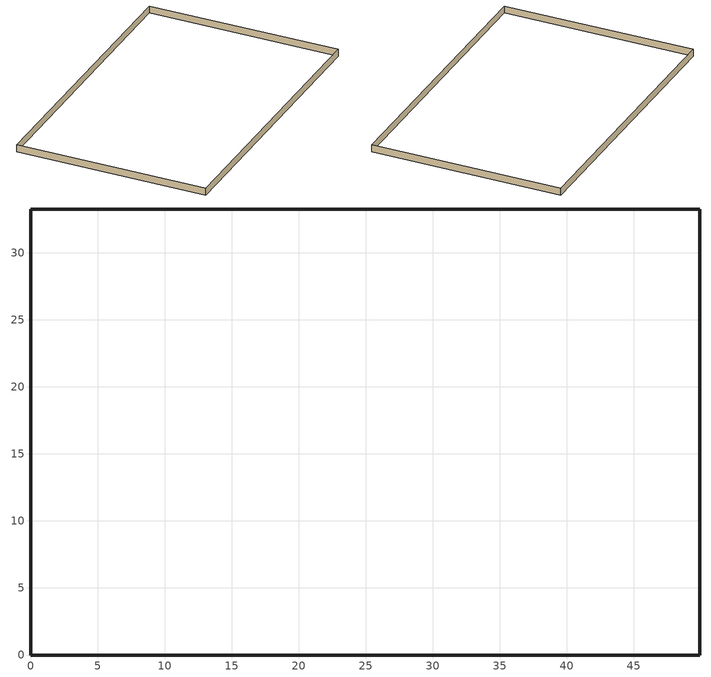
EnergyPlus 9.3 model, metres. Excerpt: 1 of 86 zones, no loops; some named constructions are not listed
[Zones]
FirstFloor_Plenum ZN
 wall outside (nonres_ext_wall): 49.91,0 49.91,33.27 0,33.27 0,0 49.91,0 z2.74:3.96
[Schedule:Compact]
EnclosedOffice_Bot_9 ZN Occupancy Schedule: Through: 12/31, For: Monday, Until: 07:00, 0, Until: 07:20, 0, Until: 07:40, 0, Until: 08:00, 0, Until: 08:20, 1, Until: 08:40, 1, Until: 09:00, 1, Until: 09:20, 1, Until: 09:40, 0.5, Until: 10:00, 0.5, Until: 10:20, 1, Until: 10:40, 1, Until: 11:00, 1, Until: 11:20, 1, Until: 11:40, 1, Until: 12:00, 1, Until: 12:20, 1, Until: 12:40, 0, Until: 13:00, 0, Until: 13:20, 0, Until: 13:40, 0, Until: 14:00, 0, Until: 14:20, 1, Until: 14:40, 1, Until: 15:00, 1, Until: 15:20, 1, Until: 15:40, 1, Until: 16:00, 1, Until: 16:20, 1, Until: 16:40, 1, Until: 17:00, 1, Until: 17:20, 1, Until: 17:40, 1, Until: 18:00, 1, Until: 18:20, 0.5, Until: 18:40, 0.5, Until: 19:00, 0, Until: 19:20, 0, Until: 19:40, 0, Until: 20:00, 0, Until: 20:20, 0, Until: 20:40, 0, Until: 21:00, 0, Until: 24:00, 0, For: Tuesday, Until: 07:00, 0, Until: 07:20, 0, Until: 07:40, 0, Until: 08:00, 0, Until: 08:20, 0.5, Until: 08:40, 1, Until: 09:00, 1, Until: 09:20, 1, Until: 09:40, 1, Until: 10:00, 0.5, Until: 10:20, 0.5, Until: 10:40, 0.5, Until: 11:00, 0.5, Until: 11:20, 0.5, Until: 11:40, 1, Until: 12:00, 1, Until: 12:20, 0.5, Until: 12:40, 0.5, Until: 13:00, 0, Until: 13:20, 0.5, Until: 13:40, 0, Until: 14:00, 0, Until: 14:20, 0.5, Until: 14:40, 1, Until: 15:00, 1, Until: 15:20, 1, Until: 15:40, 1, Until: 16:00, 1, Until: 16:20, 1, Until: 16:40, 1, Until: 17:00, 1, Until: 17:20, 0.5, Until: 17:40, 0.5, Until: 18:00, 0.5, Until: 18:20, 0.5, Until: 18:40, 0, Until: 19:00, 0, Until: 19:20, 0, Until: 19:40, 0, Until: 20:00, 0, Until: 20:20, 0, Until: 20:40, 0, Until: 21:00, 0, Until: 24:00, 0, For: Wednesday, Until: 07:00, 0, Until: 07:20, 0, Until: 07:40, 0, Until: 08:00, 0, Until: 08:20, 0, Until: 08:40, 0, Until: 09:00, 0, Until: 09:20, 1, Until: 09:40, 1, Until: 10:00, 1, Until: 10:20, 1, Until: 10:40, 1, Until: 11:00, 0.5, Until: 11:20, 0.5, Until: 11:40, 1, Until: 12:00, 0.5, Until: 12:20, 0.5, Until: 12:40, 0.5, Until: 13:00, 0, Until: 13:20, 0, Until: 13:40, 0.5, Until: 14:00, 1, Until: 14:20, 1, Until: 14:40, 1, Until: 15:00, 1, Until: 15:20, 1, Until: 15:40, 1, Until: 16:00, 0.5, Until: 16:20, 0.5, Until: 16:40, 0.5, Until: 17:00, 0.5, Until: 17:20, 0.5, Until: 17:40, 0.5, Until: 18:00, 0, Until: 18:20, 0, Until: 18:40, 0, Until: 19:00, 0, Until: 19:20, 0, Until: 19:40, 0, Until: 20:00, 0, Until: 20:20, 0, Until: 20:40, 0, Until: 21:00, 0, Until: 24:00, 0, For: Thursday, Until: 07:00, 0, Until: 07:20, 0, Until: 07:40, 0, Until: 08:00, 0, Until: 08:20, 0, Until: 08:40, 0.5, Until: 09:00, 0.5, Until: 09:20, 0.5, Until: 09:40, 1, Until: 10:00, 1, Until: 10:20, 1, Until: 10:40, 1, Until: 11:00, 1, Until: 11:20, 1, Until: 11:40, 0.5, Until: 12:00, 0.5, Until: 12:20, 0.5, Until: 12:40, 1, Until: 13:00, 0.5, Until: 13:20, 0.5, Until: 13:40, 0.5, Until: 14:00, 0, Until: 14:20, 0, Until: 14:40, 0, Until: 15:00, 1, Until: 15:20, 1, Until: 15:40, 1, Until: 16:00, 1, Until: 16:20, 1, Until: 16:40, 1, Until: 17:00, 0.5, Until: 17:20, 0.5, Until: 17:40, 0.5, Until: 18:00, 0.5, Until: 18:20, 0.5, Until: 18:40, 0, Until: 19:00, 0, Until: 19:20, 0, Until: 19:40, 0, Until: 20:00, 0, Until: 20:20, 0, Until: 20:40, 0, Until: 21:00, 0, Until: 24:00, 0, For: Friday, Until: 07:00, 0, Until: 07:20, 0, Until: 07:40, 0, Until: 08:00, 0, Until: 08:20, 0.5, Until: 08:40, 0.5, Until: 09:00, 0.5, Until: 09:20, 0.5, Until: 09:40, 0.5, Until: 10:00, 0.5, Until: 10:20, 0.5, Until: 10:40, 0.5, Until: 11:00, 0.5, Until: 11:20, 0.5, Until: 11:40, 0.5, Until: 12:00, 0.5, Until: 12:20, 0, Until: 12:40, 0, Until: 13:00, 0, Until: 13:20, 0.5, Until: 13:40, 0.5, Until: 14:00, 0.5, Until: 14:20, 0.5, Until: 14:40, 0, Until: 15:00, 0, Until: 15:20, 0.5, Until: 15:40, 0.5, Until: 16:00, 0.5, Until: 16:20, 0.5, Until: 16:40, 0.5, Until: 17:00, 0, Until: 17:20, 0, Until: 17:40, 0, Until: 18:00, 0, Until: 18:20, 0.5, Until: 18:40, 0.5, Until: 19:00, 0, Until: 19:20, 0, Until: 19:40, 0.5, Until: 20:00, 0, Until: 20:20, 0, Until: 20:40, 0, Until: 21:00, 0, Until: 24:00, 0, For: Saturday, Until: 07:00, 0, Until: 07:20, 0, Until: 07:40, 0, Until: 08:00, 0.5, Until: 08:20, 0.5, Until: 08:40, 0.5, Until: 09:00, 0.5, Until: 09:20, 0.5, Until: 09:40, 0, Until: 10:00, 0, Until: 10:20, 0.5, Until: 10:40, 0.5, Until: 11:00, 0.5, Until: 11:20, 0.5, Until: 11:40, 0.5, Until: 12:00, 0.5, Until: 12:20, 0, Until: 12:40, 0, Until: 13:00, 0, Until: 13:20, 0, Until: 13:40, 0.5, Until: 14:00, 0.5, Until: 14:20, 0, Until: 14:40, 0, Until: 15:00, 0, Until: 15:20, 0, Until: 15:40, 0, Until: 16:00, 0, Until: 24:00, 0, For: Sunday WinterDesignDay Holiday CustomDay1 CustomDay2, Until: 24:00, 0, For: SummerDesignDay, Until: 06:00, 0, Until: 22:00, 1, Until: 24:00, 0.05
EnclosedOffice_Bot_10 ZN Occupancy Schedule: Through: 12/31, For: Monday, Until: 07:00, 0, Until: 07:20, 0, Until: 07:40, 0, Until: 08:00, 0, Until: 08:20, 0.5, Until: 08:40, 1, Until: 09:00, 1, Until: 09:20, 1, Until: 09:40, 1, Until: 10:00, 1, Until: 10:20, 1, Until: 10:40, 1, Until: 11:00, 1, Until: 11:20, 1, Until: 11:40, 1, Until: 12:00, 1, Until: 12:20, 1, Until: 12:40, 0, Until: 13:00, 0, Until: 13:20, 0.5, Until: 13:40, 0.5, Until: 14:00, 0.5, Until: 14:20, 1, Until: 14:40, 1, Until: 15:00, 1, Until: 15:20, 1, Until: 15:40, 1, Until: 16:00, 1, Until: 16:20, 1, Until: 16:40, 1, Until: 17:00, 1, Until: 17:20, 1, Until: 17:40, 1, Until: 18:00, 1, Until: 18:20, 0.5, Until: 18:40, 0.5, Until: 19:00, 0.5, Until: 19:20, 0, Until: 19:40, 0, Until: 20:00, 0, Until: 20:20, 0, Until: 20:40, 0, Until: 21:00, 0, Until: 24:00, 0, For: Tuesday, Until: 07:00, 0, Until: 07:20, 0, Until: 07:40, 0, Until: 08:00, 0.5, Until: 08:20, 0.5, Until: 08:40, 1, Until: 09:00, 0.5, Until: 09:20, 0.5, Until: 09:40, 0.5, Until: 10:00, 0.5, Until: 10:20, 1, Until: 10:40, 1, Until: 11:00, 0.5, Until: 11:20, 0.5, Until: 11:40, 1, Until: 12:00, 1, Until: 12:20, 1, Until: 12:40, 0, Until: 13:00, 0, Until: 13:20, 0.5, Until: 13:40, 0.5, Until: 14:00, 0.5, Until: 14:20, 0, Until: 14:40, 0, Until: 15:00, 0.5, Until: 15:20, 1, Until: 15:40, 1, Until: 16:00, 0.5, Until: 16:20, 0.5, Until: 16:40, 1, Until: 17:00, 0.5, Until: 17:20, 0.5, Until: 17:40, 0.5, Until: 18:00, 0.5, Until: 18:20, 0, Until: 18:40, 0, Until: 19:00, 0, Until: 19:20, 0, Until: 19:40, 0, Until: 20:00, 0, Until: 20:20, 0, Until: 20:40, 0, Until: 21:00, 0, Until: 24:00, 0, For: Wednesday, Until: 07:00, 0, Until: 07:20, 0, Until: 07:40, 0, Until: 08:00, 0, Until: 08:20, 1, Until: 08:40, 1, Until: 09:00, 1, Until: 09:20, 1, Until: 09:40, 1, Until: 10:00, 1, Until: 10:20, 1, Until: 10:40, 1, Until: 11:00, 1, Until: 11:20, 1, Until: 11:40, 1, Until: 12:00, 1, Until: 12:20, 1, Until: 12:40, 1, Until: 13:00, 0.5, Until: 13:20, 0.5, Until: 13:40, 0, Until: 14:00, 0.5, Until: 14:20, 0.5, Until: 14:40, 1, Until: 15:00, 1, Until: 15:20, 1, Until: 15:40, 1, Until: 16:00, 1, Until: 16:20, 1, Until: 16:40, 0.5, Until: 17:00, 0, Until: 17:20, 0.5, Until: 17:40, 0, Until: 18:00, 0, Until: 18:20, 0.5, Until: 18:40, 0.5, Until: 19:00, 0, Until: 19:20, 0, Until: 19:40, 0, Until: 20:00, 0, Until: 20:20, 0, Until: 20:40, 0, Until: 21:00, 0, Until: 24:00, 0, For: Thursday, Until: 07:00, 0, Until: 07:20, 0, Until: 07:40, 0, Until: 08:00, 0, Until: 08:20, 0, Until: 08:40, 1, Until: 09:00, 1, Until: 09:20, 1, Until: 09:40, 0.5, Until: 10:00, 0.5, Until: 10:20, 0.5, Until: 10:40, 0.5, Until: 11:00, 0.5, Until: 11:20, 1, Until: 11:40, 1, Until: 12:00, 1, Until: 12:20, 1, Until: 12:40, 0.5, Until: 13:00, 0.5, Until: 13:20, 0.5, Until: 13:40, 0, Until: 14:00, 0.5, Until: 14:20, 0.5, Until: 14:40, 0.5, Until: 15:00, 0.5, Until: 15:20, 1, Until: 15:40, 1, Until: 16:00, 1, Until: 16:20, 1, Until: 16:40, 0.5, Until: 17:00, 0, Until: 17:20, 0.5, Until: 17:40, 0.5, Until: 18:00, 0.5, Until: 18:20, 0.5, Until: 18:40, 0.5, Until: 19:00, 0.5, Until: 19:20, 0, Until: 19:40, 0, Until: 20:00, 0, Until: 20:20, 0, Until: 20:40, 0, Until: 21:00, 0, Until: 24:00, 0, For: Friday, Until: 07:00, 0, Until: 07:20, 0, Until: 07:40, 0, Until: 08:00, 0, Until: 08:20, 0.5, Until: 08:40, 0.5, Until: 09:00, 0.5, Until: 09:20, 0.5, Until: 09:40, 0.5, Until: 10:00, 0.5, Until: 10:20, 0.5, Until: 10:40, 0.5, Until: 11:00, 0.5, Until: 11:20, 0.5, Until: 11:40, 0.5, Until: 12:00, 0.5, Until: 12:20, 0.5, Until: 12:40, 0, Until: 13:00, 0, Until: 13:20, 0, Until: 13:40, 0.5, Until: 14:00, 0.5, Until: 14:20, 0.5, Until: 14:40, 0, Until: 15:00, 0, Until: 15:20, 0, Until: 15:40, 0.5, Until: 16:00, 0.5, Until: 16:20, 0.5, Until: 16:40, 0.5, Until: 17:00, 0, Until: 17:20, 0, Until: 17:40, 0.5, Until: 18:00, 0.5, Until: 18:20, 0, Until: 18:40, 0, Until: 19:00, 0, Until: 19:20, 0, Until: 19:40, 0, Until: 20:00, 0, Until: 20:20, 0, Until: 20:40, 0, Until: 21:00, 0, Until: 24:00, 0, For: Saturday, Until: 07:00, 0, Until: 07:20, 0, Until: 07:40, 0, Until: 08:00, 0, Until: 08:20, 0, Until: 08:40, 0, Until: 09:00, 0, Until: 09:20, 0, Until: 09:40, 0, Until: 10:00, 0, Until: 10:20, 0, Until: 10:40, 0, Until: 11:00, 0, Until: 11:20, 0, Until: 11:40, 0, Until: 12:00, 0, Until: 12:20, 0, Until: 12:40, 0, Until: 13:00, 0, Until: 13:20, 0, Until: 13:40, 0, Until: 14:00, 0, Until: 14:20, 0, Until: 14:40, 0, Until: 15:00, 0, Until: 15:20, 0, Until: 15:40, 0, Until: 16:00, 0, Until: 24:00, 0, For: Sunday WinterDesignDay Holiday CustomDay1 CustomDay2, Until: 24:00, 0, For: SummerDesignDay, Until: 06:00, 0, Until: 22:00, 1, Until: 24:00, 0.05
EnclosedOffice_Mid_3 ZN Occupancy Schedule: Through: 12/31, For: Monday, Until: 07:00, 0, Until: 07:20, 0, Until: 07:40, 0, Until: 08:00, 0, Until: 08:20, 0.5, Until: 08:40, 0.5, Until: 09:00, 0, Until: 09:20, 0.5, Until: 09:40, 1, Until: 10:00, 0.5, Until: 10:20, 0.5, Until: 10:40, 0.5, Until: 11:00, 0.5, Until: 11:20, 1, Until: 11:40, 1, Until: 12:00, 1, Until: 12:20, 1, Until: 12:40, 1, Until: 13:00, 0.5, Until: 13:20, 0, Until: 13:40, 0, Until: 14:00, 0, Until: 14:20, 0.5, Until: 14:40, 0.5, Until: 15:00, 0.5, Until: 15:20, 1, Until: 15:40, 1, Until: 16:00, 1, Until: 16:20, 1, Until: 16:40, 1, Until: 17:00, 1, Until: 17:20, 1, Until: 17:40, 1, Until: 18:00, 1, Until: 18:20, 1, Until: 18:40, 0.5, Until: 19:00, 0, Until: 19:20, 0, Until: 19:40, 0, Until: 20:00, 0, Until: 20:20, 0, Until: 20:40, 0, Until: 21:00, 0, Until: 24:00, 0, For: Tuesday, Until: 07:00, 0, Until: 07:20, 0, Until: 07:40, 0, Until: 08:00, 1, Until: 08:20, 1, Until: 08:40, 1, Until: 09:00, 1, Until: 09:20, 1, Until: 09:40, 1, Until: 10:00, 0.5, Until: 10:20, 0.5, Until: 10:40, 1, Until: 11:00, 1, Until: 11:20, 1, Until: 11:40, 0.5, Until: 12:00, 0.5, Until: 12:20, 1, Until: 12:40, 0.5, Until: 13:00, 0.5, Until: 13:20, 0.5, Until: 13:40, 0, Until: 14:00, 0, Until: 14:20, 0, Until: 14:40, 1, Until: 15:00, 0.5, Until: 15:20, 0.5, Until: 15:40, 0.5, Until: 16:00, 0.5, Until: 16:20, 1, Until: 16:40, 1, Until: 17:00, 0.5, Until: 17:20, 0, Until: 17:40, 0, Until: 18:00, 0, Until: 18:20, 0.5, Until: 18:40, 0.5, Until: 19:00, 0.5, Until: 19:20, 0.5, Until: 19:40, 0.5, Until: 20:00, 0, Until: 20:20, 0, Until: 20:40, 0, Until: 21:00, 0, Until: 24:00, 0, For: Wednesday, Until: 07:00, 0, Until: 07:20, 0, Until: 07:40, 0, Until: 08:00, 0, Until: 08:20, 0, Until: 08:40, 1, Until: 09:00, 1, Until: 09:20, 1, Until: 09:40, 1, Until: 10:00, 1, Until: 10:20, 1, Until: 10:40, 1, Until: 11:00, 1, Until: 11:20, 1, Until: 11:40, 1, Until: 12:00, 1, Until: 12:20, 1, Until: 12:40, 1, Until: 13:00, 0.5, Until: 13:20, 0.5, Until: 13:40, 1, Until: 14:00, 0, Until: 14:20, 0, Until: 14:40, 1, Until: 15:00, 0.5, Until: 15:20, 0.5, Until: 15:40, 0.5, Until: 16:00, 0.5, Until: 16:20, 1, Until: 16:40, 1, Until: 17:00, 0.5, Until: 17:20, 0.5, Until: 17:40, 0.5, Until: 18:00, 0.5, Until: 18:20, 1, Until: 18:40, 0.5, Until: 19:00, 0.5, Until: 19:20, 0, Until: 19:40, 0, Until: 20:00, 0, Until: 20:20, 0, Until: 20:40, 0, Until: 21:00, 0, Until: 24:00, 0, For: Thursday, Until: 07:00, 0, Until: 07:20, 0, Until: 07:40, 0, Until: 08:00, 0, Until: 08:20, 0, Until: 08:40, 1, Until: 09:00, 1, Until: 09:20, 1, Until: 09:40, 1, Until: 10:00, 1, Until: 10:20, 1, Until: 10:40, 0.5, Until: 11:00, 0.5, Until: 11:20, 0.5, Until: 11:40, 0.5, Until: 12:00, 0.5, Until: 12:20, 0, Until: 12:40, 0.5, Until: 13:00, 0.5, Until: 13:20, 0.5, Until: 13:40, 0.5, Until: 14:00, 0.5, Until: 14:20, 0.5, Until: 14:40, 1, Until: 15:00, 0.5, Until: 15:20, 0.5, Until: 15:40, 0, Until: 16:00, 0, Until: 16:20, 0.5, Until: 16:40, 0.5, Until: 17:00, 0.5, Until: 17:20, 0.5, Until: 17:40, 0.5, Until: 18:00, 0.5, Until: 18:20, 1, Until: 18:40, 0, Until: 19:00, 0, Until: 19:20, 0, Until: 19:40, 0, Until: 20:00, 0, Until: 20:20, 0, Until: 20:40, 0, Until: 21:00, 0, Until: 24:00, 0, For: Friday, Until: 07:00, 0, Until: 07:20, 0, Until: 07:40, 0, Until: 08:00, 0.5, Until: 08:20, 0.5, Until: 08:40, 0.5, Until: 09:00, 0.5, Until: 09:20, 0.5, Until: 09:40, 0, Until: 10:00, 0, Until: 10:20, 0, Until: 10:40, 0.5, Until: 11:00, 0.5, Until: 11:20, 0.5, Until: 11:40, 0, Until: 12:00, 0, Until: 12:20, 0.5, Until: 12:40, 0.5, Until: 13:00, 0, Until: 13:20, 0, Until: 13:40, 0, Until: 14:00, 0.5, Until: 14:20, 0.5, Until: 14:40, 0.5, Until: 15:00, 0.5, Until: 15:20, 0.5, Until: 15:40, 0.5, Until: 16:00, 0, Until: 16:20, 0, Until: 16:40, 0.5, Until: 17:00, 0.5, Until: 17:20, 0.5, Until: 17:40, 0.5, Until: 18:00, 0.5, Until: 18:20, 0.5, Until: 18:40, 0, Until: 19:00, 0, Until: 19:20, 0, Until: 19:40, 0, Until: 20:00, 0, Until: 20:20, 0, Until: 20:40, 0, Until: 21:00, 0, Until: 24:00, 0, For: Saturday, Until: 07:00, 0, Until: 07:20, 0, Until: 07:40, 0, Until: 08:00, 0, Until: 08:20, 0, Until: 08:40, 0.5, Until: 09:00, 0.5, Until: 09:20, 0.5, Until: 09:40, 0.5, Until: 10:00, 0.5, Until: 10:20, 0.5, Until: 10:40, 0.5, Until: 11:00, 0.5, Until: 11:20, 0.5, Until: 11:40, 0.5, Until: 12:00, 0, Until: 12:20, 0, Until: 12:40, 0, Until: 13:00, 0.5, Until: 13:20, 0.5, Until: 13:40, 0, Until: 14:00, 0, Until: 14:20, 0.5, Until: 14:40, 0, Until: 15:00, 0, Until: 15:20, 0, Until: 15:40, 0, Until: 16:00, 0, Until: 24:00, 0, For: Sunday WinterDesignDay Holiday CustomDay1 CustomDay2, Until: 24:00, 0, For: SummerDesignDay, Until: 06:00, 0, Until: 22:00, 1, Until: 24:00, 0.05
EnclosedOffice_Mid_4 ZN Occupancy Schedule: Through: 12/31, For: Monday, Until: 07:00, 0, Until: 07:20, 0, Until: 07:40, 0, Until: 08:00, 0, Until: 08:20, 0.5, Until: 08:40, 1, Until: 09:00, 1, Until: 09:20, 1, Until: 09:40, 1, Until: 10:00, 1, Until: 10:20, 1, Until: 10:40, 1, Until: 11:00, 1, Until: 11:20, 1, Until: 11:40, 1, Until: 12:00, 1, Until: 12:20, 1, Until: 12:40, 1, Until: 13:00, 0.5, Until: 13:20, 0, Until: 13:40, 0, Until: 14:00, 0, Until: 14:20, 0, Until: 14:40, 0.5, Until: 15:00, 1, Until: 15:20, 1, Until: 15:40, 0.5, Until: 16:00, 0.5, Until: 16:20, 0.5, Until: 16:40, 1, Until: 17:00, 0.5, Until: 17:20, 0.5, Until: 17:40, 0.5, Until: 18:00, 0.5, Until: 18:20, 1, Until: 18:40, 0.5, Until: 19:00, 0.5, Until: 19:20, 0, Until: 19:40, 0, Until: 20:00, 0, Until: 20:20, 0, Until: 20:40, 0, Until: 21:00, 0, Until: 24:00, 0, For: Tuesday, Until: 07:00, 0, Until: 07:20, 0, Until: 07:40, 0, Until: 08:00, 0, Until: 08:20, 1, Until: 08:40, 1, Until: 09:00, 1, Until: 09:20, 1, Until: 09:40, 1, Until: 10:00, 1, Until: 10:20, 1, Until: 10:40, 1, Until: 11:00, 1, Until: 11:20, 1, Until: 11:40, 1, Until: 12:00, 1, Until: 12:20, 1, Until: 12:40, 1, Until: 13:00, 0.5, Until: 13:20, 0, Until: 13:40, 0, Until: 14:00, 0.5, Until: 14:20, 1, Until: 14:40, 1, Until: 15:00, 1, Until: 15:20, 1, Until: 15:40, 1, Until: 16:00, 1, Until: 16:20, 1, Until: 16:40, 1, Until: 17:00, 1, Until: 17:20, 1, Until: 17:40, 1, Until: 18:00, 0.5, Until: 18:20, 0, Until: 18:40, 0, Until: 19:00, 0, Until: 19:20, 0, Until: 19:40, 0, Until: 20:00, 0, Until: 20:20, 0, Until: 20:40, 0, Until: 21:00, 0, Until: 24:00, 0, For: Wednesday, Until: 07:00, 0, Until: 07:20, 0, Until: 07:40, 0, Until: 08:00, 0, Until: 08:20, 1, Until: 08:40, 1, Until: 09:00, 1, Until: 09:20, 1, Until: 09:40, 1, Until: 10:00, 1, Until: 10:20, 1, Until: 10:40, 1, Until: 11:00, 1, Until: 11:20, 1, Until: 11:40, 1, Until: 12:00, 1, Until: 12:20, 1, Until: 12:40, 0.5, Until: 13:00, 0.5, Until: 13:20, 0, Until: 13:40, 0, Until: 14:00, 1, Until: 14:20, 1, Until: 14:40, 1, Until: 15:00, 0.5, Until: 15:20, 0.5, Until: 15:40, 0.5, Until: 16:00, 0, Until: 16:20, 0, Until: 16:40, 0.5, Until: 17:00, 0.5, Until: 17:20, 1, Until: 17:40, 0.5, Until: 18:00, 0.5, Until: 18:20, 0, Until: 18:40, 0, Until: 19:00, 0, Until: 19:20, 0, Until: 19:40, 0, Until: 20:00, 0, Until: 20:20, 0, Until: 20:40, 0, Until: 21:00, 0, Until: 24:00, 0, For: Thursday, Until: 07:00, 0, Until: 07:20, 0, Until: 07:40, 0, Until: 08:00, 0, Until: 08:20, 0, Until: 08:40, 0.5, Until: 09:00, 0.5, Until: 09:20, 0.5, Until: 09:40, 1, Until: 10:00, 1, Until: 10:20, 1, Until: 10:40, 1, Until: 11:00, 0.5, Until: 11:20, 0.5, Until: 11:40, 0, Until: 12:00, 0, Until: 12:20, 1, Until: 12:40, 1, Until: 13:00, 0.5, Until: 13:20, 0, Until: 13:40, 0.5, Until: 14:00, 0.5, Until: 14:20, 1, Until: 14:40, 1, Until: 15:00, 1, Until: 15:20, 1, Until: 15:40, 1, Until: 16:00, 1, Until: 16:20, 1, Until: 16:40, 1, Until: 17:00, 0.5, Until: 17:20, 0.5, Until: 17:40, 1, Until: 18:00, 1, Until: 18:20, 1, Until: 18:40, 1, Until: 19:00, 0, Until: 19:20, 0, Until: 19:40, 0, Until: 20:00, 0, Until: 20:20, 0, Until: 20:40, 0, Until: 21:00, 0, Until: 24:00, 0, For: Friday, Until: 07:00, 0, Until: 07:20, 0, Until: 07:40, 0, Until: 08:00, 0, Until: 08:20, 0.5, Until: 08:40, 0.5, Until: 09:00, 0.5, Until: 09:20, 0.5, Until: 09:40, 0.5, Until: 10:00, 0.5, Until: 10:20, 0.5, Until: 10:40, 0, Until: 11:00, 0, Until: 11:20, 0.5, Until: 11:40, 0.5, Until: 12:00, 0, Until: 12:20, 0, Until: 12:40, 0.5, Until: 13:00, 0, Until: 13:20, 0, Until: 13:40, 0, Until: 14:00, 0.5, Until: 14:20, 0.5, Until: 14:40, 0.5, Until: 15:00, 0.5, Until: 15:20, 0.5, Until: 15:40, 0.5, Until: 16:00, 0.5, Until: 16:20, 0.5, Until: 16:40, 0.5, Until: 17:00, 0.5, Until: 17:20, 0.5, Until: 17:40, 0.5, Until: 18:00, 0.5, Until: 18:20, 0.5, Until: 18:40, 0, Until: 19:00, 0, Until: 19:20, 0, Until: 19:40, 0, Until: 20:00, 0, Until: 20:20, 0, Until: 20:40, 0, Until: 21:00, 0, Until: 24:00, 0, For: Saturday, Until: 07:00, 0, Until: 07:20, 0, Until: 07:40, 0, Until: 08:00, 0, Until: 08:20, 0, Until: 08:40, 0, Until: 09:00, 0, Until: 09:20, 0, Until: 09:40, 0, Until: 10:00, 0, Until: 10:20, 0, Until: 10:40, 0, Until: 11:00, 0, Until: 11:20, 0, Until: 11:40, 0, Until: 12:00, 0, Until: 12:20, 0, Until: 12:40, 0, Until: 13:00, 0, Until: 13:20, 0, Until: 13:40, 0, Until: 14:00, 0, Until: 14:20, 0, Until: 14:40, 0, Until: 15:00, 0, Until: 15:20, 0, Until: 15:40, 0, Until: 16:00, 0, Until: 24:00, 0, For: Sunday WinterDesignDay Holiday CustomDay1 CustomDay2, Until: 24:00, 0, For: SummerDesignDay, Until: 06:00, 0, Until: 22:00, 1, Until: 24:00, 0.05
EnclosedOffice_Mid_5 ZN Occupancy Schedule: Through: 12/31, For: Monday, Until: 07:00, 0, Until: 07:20, 0, Until: 07:40, 0, Until: 08:00, 0, Until: 08:20, 0, Until: 08:40, 0, Until: 09:00, 0.5, Until: 09:20, 1, Until: 09:40, 1, Until: 10:00, 1, Until: 10:20, 1, Until: 10:40, 1, Until: 11:00, 1, Until: 11:20, 1, Until: 11:40, 1, Until: 12:00, 1, Until: 12:20, 0.5, Until: 12:40, 0.5, Until: 13:00, 0, Until: 13:20, 0.5, Until: 13:40, 0.5, Until: 14:00, 0.5, Until: 14:20, 1, Until: 14:40, 0.5, Until: 15:00, 0.5, Until: 15:20, 1, Until: 15:40, 1, Until: 16:00, 1, Until: 16:20, 1, Until: 16:40, 1, Until: 17:00, 1, Until: 17:20, 1, Until: 17:40, 1, Until: 18:00, 1, Until: 18:20, 0.5, Until: 18:40, 0, Until: 19:00, 0, Until: 19:20, 0, Until: 19:40, 0, Until: 20:00, 0, Until: 20:20, 0, Until: 20:40, 0, Until: 21:00, 0, Until: 24:00, 0, For: Tuesday, Until: 07:00, 0, Until: 07:20, 0, Until: 07:40, 0, Until: 08:00, 0.5, Until: 08:20, 1, Until: 08:40, 0.5, Until: 09:00, 0.5, Until: 09:20, 1, Until: 09:40, 1, Until: 10:00, 0.5, Until: 10:20, 0.5, Until: 10:40, 0.5, Until: 11:00, 0.5, Until: 11:20, 1, Until: 11:40, 1, Until: 12:00, 1, Until: 12:20, 0.5, Until: 12:40, 0, Until: 13:00, 0, Until: 13:20, 0.5, Until: 13:40, 0.5, Until: 14:00, 1, Until: 14:20, 1, Until: 14:40, 1, Until: 15:00, 1, Until: 15:20, 1, Until: 15:40, 1, Until: 16:00, 0.5, Until: 16:20, 0.5, Until: 16:40, 0.5, Until: 17:00, 0.5, Until: 17:20, 0.5, Until: 17:40, 1, Until: 18:00, 1, Until: 18:20, 0.5, Until: 18:40, 0.5, Until: 19:00, 0.5, Until: 19:20, 0.5, Until: 19:40, 0, Until: 20:00, 0, Until: 20:20, 0, Until: 20:40, 0, Until: 21:00, 0, Until: 24:00, 0, For: Wednesday, Until: 07:00, 0, Until: 07:20, 0, Until: 07:40, 0, Until: 08:00, 0, Until: 08:20, 0.5, Until: 08:40, 0.5, Until: 09:00, 0.5, Until: 09:20, 0.5, Until: 09:40, 0.5, Until: 10:00, 0.5, Until: 10:20, 1, Until: 10:40, 1, Until: 11:00, 1, Until: 11:20, 1, Until: 11:40, 1, Until: 12:00, 0.5, Until: 12:20, 0.5, Until: 12:40, 1, Until: 13:00, 0.5, Until: 13:20, 0.5, Until: 13:40, 0, Until: 14:00, 0, Until: 14:20, 0.5, Until: 14:40, 0.5, Until: 15:00, 0.5, Until: 15:20, 1, Until: 15:40, 1, Until: 16:00, 1, Until: 16:20, 1, Until: 16:40, 1, Until: 17:00, 1, Until: 17:20, 1, Until: 17:40, 0.5, Until: 18:00, 0.5, Until: 18:20, 0.5, Until: 18:40, 0.5, Until: 19:00, 0, Until: 19:20, 0, Until: 19:40, 0, Until: 20:00, 0, Until: 20:20, 0, Until: 20:40, 0, Until: 21:00, 0, Until: 24:00, 0, For: Thursday, Until: 07:00, 0, Until: 07:20, 0, Until: 07:40, 0, Until: 08:00, 0, Until: 08:20, 0, Until: 08:40, 0.5, Until: 09:00, 1, Until: 09:20, 1, Until: 09:40, 1, Until: 10:00, 0.5, Until: 10:20, 0.5, Until: 10:40, 0.5, Until: 11:00, 0.5, Until: 11:20, 0.5, Until: 11:40, 0.5, Until: 12:00, 0.5, Until: 12:20, 0.5, Until: 12:40, 0.5, Until: 13:00, 0.5, Until: 13:20, 0.5, Until: 13:40, 0, Until: 14:00, 0, Until: 14:20, 0.5, Until: 14:40, 1, Until: 15:00, 1, Until: 15:20, 1, Until: 15:40, 1, Until: 16:00, 0.5, Until: 16:20, 0.5, Until: 16:40, 1, Until: 17:00, 0.5, Until: 17:20, 0.5, Until: 17:40, 1, Until: 18:00, 1, Until: 18:20, 1, Until: 18:40, 1, Until: 19:00, 0, Until: 19:20, 0, Until: 19:40, 0, Until: 20:00, 0, Until: 20:20, 0, Until: 20:40, 0, Until: 21:00, 0, Until: 24:00, 0, For: Friday, Until: 07:00, 0, Until: 07:20, 0, Until: 07:40, 0, Until: 08:00, 0, Until: 08:20, 0, Until: 08:40, 0, Until: 09:00, 0, Until: 09:20, 0, Until: 09:40, 0, Until: 10:00, 0, Until: 10:20, 0.5, Until: 10:40, 0.5, Until: 11:00, 0.5, Until: 11:20, 0.5, Until: 11:40, 0.5, Until: 12:00, 0.5, Until: 12:20, 0, Until: 12:40, 0, Until: 13:00, 0, Until: 13:20, 0.5, Until: 13:40, 0.5, Until: 14:00, 0.5, Until: 14:20, 0.5, Until: 14:40, 0, Until: 15:00, 0, Until: 15:20, 0, Until: 15:40, 0.5, Until: 16:00, 0, Until: 16:20, 0, Until: 16:40, 0.5, Until: 17:00, 0.5, Until: 17:20, 0.5, Until: 17:40, 0, Until: 18:00, 0, Until: 18:20, 0, Until: 18:40, 0.5, Until: 19:00, 0, Until: 19:20, 0, Until: 19:40, 0, Until: 20:00, 0, Until: 20:20, 0, Until: 20:40, 0, Until: 21:00, 0, Until: 24:00, 0, For: Saturday, Until: 07:00, 0, Until: 07:20, 0, Until: 07:40, 0, Until: 08:00, 0, Until: 08:20, 0, Until: 08:40, 0.5, Until: 09:00, 0, Until: 09:20, 0, Until: 09:40, 0, Until: 10:00, 0, Until: 10:20, 0.5, Until: 10:40, 0, Until: 11:00, 0, Until: 11:20, 0, Until: 11:40, 0, Until: 12:00, 0, Until: 12:20, 0, Until: 12:40, 0, Until: 13:00, 0, Until: 13:20, 0.5, Until: 13:40, 0.5, Until: 14:00, 0.5, Until: 14:20, 0.5, Until: 14:40, 0.5, Until: 15:00, 0, Until: 15:20, 0, Until: 15:40, 0, Until: 16:00, 0, Until: 24:00, 0, For: Sunday WinterDesignDay Holiday CustomDay1 CustomDay2, Until: 24:00, 0, For: SummerDesignDay, Until: 06:00, 0, Until: 22:00, 1, Until: 24:00, 0.05
EnclosedOffice_Mid_6 ZN Occupancy Schedule: Through: 12/31, For: Monday, Until: 07:00, 0, Until: 07:20, 0, Until: 07:40, 0, Until: 08:00, 0, Until: 08:20, 1, Until: 08:40, 1, Until: 09:00, 1, Until: 09:20, 1, Until: 09:40, 1, Until: 10:00, 1, Until: 10:20, 1, Until: 10:40, 1, Until: 11:00, 1, Until: 11:20, 1, Until: 11:40, 1, Until: 12:00, 1, Until: 12:20, 1, Until: 12:40, 1, Until: 13:00, 0.5, Until: 13:20, 0, Until: 13:40, 0, Until: 14:00, 0.5, Until: 14:20, 1, Until: 14:40, 1, Until: 15:00, 1, Until: 15:20, 1, Until: 15:40, 1, Until: 16:00, 1, Until: 16:20, 1, Until: 16:40, 1, Until: 17:00, 1, Until: 17:20, 1, Until: 17:40, 1, Until: 18:00, 1, Until: 18:20, 1, Until: 18:40, 0.5, Until: 19:00, 0, Until: 19:20, 0, Until: 19:40, 0, Until: 20:00, 0, Until: 20:20, 0, Until: 20:40, 0, Until: 21:00, 0, Until: 24:00, 0, For: Tuesday, Until: 07:00, 0, Until: 07:20, 0, Until: 07:40, 0, Until: 08:00, 0, Until: 08:20, 1, Until: 08:40, 1, Until: 09:00, 0.5, Until: 09:20, 0.5, Until: 09:40, 1, Until: 10:00, 1, Until: 10:20, 1, Until: 10:40, 1, Until: 11:00, 1, Until: 11:20, 1, Until: 11:40, 1, Until: 12:00, 1, Until: 12:20, 1, Until: 12:40, 1, Until: 13:00, 0.5, Until: 13:20, 0, Until: 13:40, 0, Until: 14:00, 0.5, Until: 14:20, 1, Until: 14:40, 1, Until: 15:00, 1, Until: 15:20, 1, Until: 15:40, 1, Until: 16:00, 1, Until: 16:20, 1, Until: 16:40, 1, Until: 17:00, 1, Until: 17:20, 1, Until: 17:40, 1, Until: 18:00, 1, Until: 18:20, 1, Until: 18:40, 0, Until: 19:00, 0, Until: 19:20, 0.5, Until: 19:40, 0, Until: 20:00, 0, Until: 20:20, 0, Until: 20:40, 0, Until: 21:00, 0, Until: 24:00, 0, For: Wednesday, Until: 07:00, 0, Until: 07:20, 0, Until: 07:40, 0, Until: 08:00, 0, Until: 08:20, 0, Until: 08:40, 0.5, Until: 09:00, 0.5, Until: 09:20, 1, Until: 09:40, 1, Until: 10:00, 1, Until: 10:20, 1, Until: 10:40, 1, Until: 11:00, 1, Until: 11:20, 1, Until: 11:40, 1, Until: 12:00, 1, Until: 12:20, 1, Until: 12:40, 1, Until: 13:00, 0.5, Until: 13:20, 0, Until: 13:40, 0, Until: 14:00, 0, Until: 14:20, 0, Until: 14:40, 0.5, Until: 15:00, 0.5, Until: 15:20, 1, Until: 15:40, 1, Until: 16:00, 0.5, Until: 16:20, 0.5, Until: 16:40, 0.5, Until: 17:00, 0.5, Until: 17:20, 1, Until: 17:40, 0.5, Until: 18:00, 0.5, Until: 18:20, 0.5, Until: 18:40, 1, Until: 19:00, 0.5, Until: 19:20, 0, Until: 19:40, 0, Until: 20:00, 0, Until: 20:20, 0, Until: 20:40, 0, Until: 21:00, 0, Until: 24:00, 0, For: Thursday, Until: 07:00, 0, Until: 07:20, 0, Until: 07:40, 0, Until: 08:00, 0, Until: 08:20, 0, Until: 08:40, 0, Until: 09:00, 0.5, Until: 09:20, 1, Until: 09:40, 0.5, Until: 10:00, 0.5, Until: 10:20, 1, Until: 10:40, 1, Until: 11:00, 1, Until: 11:20, 1, Until: 11:40, 1, Until: 12:00, 1, Until: 12:20, 0.5, Until: 12:40, 0, Until: 13:00, 0, Until: 13:20, 1, Until: 13:40, 0.5, Until: 14:00, 0.5, Until: 14:20, 0.5, Until: 14:40, 1, Until: 15:00, 1, Until: 15:20, 1, Until: 15:40, 1, Until: 16:00, 0.5, Until: 16:20, 0.5, Until: 16:40, 1, Until: 17:00, 1, Until: 17:20, 1, Until: 17:40, 1, Until: 18:00, 0, Until: 18:20, 0, Until: 18:40, 0, Until: 19:00, 0, Until: 19:20, 0, Until: 19:40, 0, Until: 20:00, 0, Until: 20:20, 0, Until: 20:40, 0, Until: 21:00, 0, Until: 24:00, 0, For: Friday, Until: 07:00, 0, Until: 07:20, 0, Until: 07:40, 0, Until: 08:00, 0, Until: 08:20, 0.5, Until: 08:40, 0, Until: 09:00, 0, Until: 09:20, 0.5, Until: 09:40, 0.5, Until: 10:00, 0.5, Until: 10:20, 0.5, Until: 10:40, 0.5, Until: 11:00, 0, Until: 11:20, 0, Until: 11:40, 0, Until: 12:00, 0, Until: 12:20, 0.5, Until: 12:40, 0.5, Until: 13:00, 0.5, Until: 13:20, 0, Until: 13:40, 0, Until: 14:00, 0, Until: 14:20, 0.5, Until: 14:40, 0, Until: 15:00, 0, Until: 15:20, 0, Until: 15:40, 0.5, Until: 16:00, 0.5, Until: 16:20, 0.5, Until: 16:40, 0.5, Until: 17:00, 0.5, Until: 17:20, 0.5, Until: 17:40, 0.5, Until: 18:00, 0.5, Until: 18:20, 0.5, Until: 18:40, 0.5, Until: 19:00, 0, Until: 19:20, 0, Until: 19:40, 0, Until: 20:00, 0, Until: 20:20, 0, Until: 20:40, 0, Until: 21:00, 0, Until: 24:00, 0, For: Saturday, Until: 07:00, 0, Until: 07:20, 0, Until: 07:40, 0, Until: 08:00, 0, Until: 08:20, 0, Until: 08:40, 0, Until: 09:00, 0, Until: 09:20, 0, Until: 09:40, 0, Until: 10:00, 0, Until: 10:20, 0, Until: 10:40, 0, Until: 11:00, 0, Until: 11:20, 0, Until: 11:40, 0, Until: 12:00, 0, Until: 12:20, 0, Until: 12:40, 0, Until: 13:00, 0, Until: 13:20, 0, Until: 13:40, 0, Until: 14:00, 0, Until: 14:20, 0, Until: 14:40, 0, Until: 15:00, 0, Until: 15:20, 0, Until: 15:40, 0, Until: 16:00, 0, Until: 24:00, 0, For: Sunday WinterDesignDay Holiday CustomDay1 CustomDay2, Until: 24:00, 0, For: SummerDesignDay, Until: 06:00, 0, Until: 22:00, 1, Until: 24:00, 0.05
EnclosedOffice_Mid_7 ZN Occupancy Schedule: Through: 12/31, For: Monday, Until: 07:00, 0, Until: 07:20, 0, Until: 07:40, 0, Until: 08:00, 0, Until: 08:20, 0, Until: 08:40, 0, Until: 09:00, 0.5, Until: 09:20, 1, Until: 09:40, 1, Until: 10:00, 1, Until: 10:20, 1, Until: 10:40, 0.5, Until: 11:00, 0.5, Until: 11:20, 1, Until: 11:40, 0.5, Until: 12:00, 0.5, Until: 12:20, 0.5, Until: 12:40, 0.5, Until: 13:00, 0.5, Until: 13:20, 0, Until: 13:40, 0, Until: 14:00, 0, Until: 14:20, 0, Until: 14:40, 0.5, Until: 15:00, 0.5, Until: 15:20, 1, Until: 15:40, 1, Until: 16:00, 1, Until: 16:20, 1, Until: 16:40, 1, Until: 17:00, 1, Until: 17:20, 1, Until: 17:40, 1, Until: 18:00, 0.5, Until: 18:20, 0.5, Until: 18:40, 1, Until: 19:00, 1, Until: 19:20, 0, Until: 19:40, 0, Until: 20:00, 0, Until: 20:20, 0, Until: 20:40, 0, Until: 21:00, 0, Until: 24:00, 0, For: Tuesday, Until: 07:00, 0, Until: 07:20, 0, Until: 07:40, 0, Until: 08:00, 0, Until: 08:20, 0.5, Until: 08:40, 0.5, Until: 09:00, 0.5, Until: 09:20, 1, Until: 09:40, 1, Until: 10:00, 1, Until: 10:20, 1, Until: 10:40, 0.5, Until: 11:00, 0.5, Until: 11:20, 0.5, Until: 11:40, 1, Until: 12:00, 1, Until: 12:20, 1, Until: 12:40, 0.5, Until: 13:00, 0, Until: 13:20, 0, Until: 13:40, 0.5, Until: 14:00, 1, Until: 14:20, 1, Until: 14:40, 1, Until: 15:00, 1, Until: 15:20, 1, Until: 15:40, 1, Until: 16:00, 1, Until: 16:20, 1, Until: 16:40, 1, Until: 17:00, 1, Until: 17:20, 1, Until: 17:40, 1, Until: 18:00, 1, Until: 18:20, 1, Until: 18:40, 1, Until: 19:00, 0, Until: 19:20, 0, Until: 19:40, 0, Until: 20:00, 0, Until: 20:20, 0, Until: 20:40, 0, Until: 21:00, 0, Until: 24:00, 0, For: Wednesday, Until: 07:00, 0, Until: 07:20, 0, Until: 07:40, 0, Until: 08:00, 0, Until: 08:20, 0.5, Until: 08:40, 1, Until: 09:00, 1, Until: 09:20, 1, Until: 09:40, 1, Until: 10:00, 1, Until: 10:20, 1, Until: 10:40, 1, Until: 11:00, 0.5, Until: 11:20, 0.5, Until: 11:40, 0.5, Until: 12:00, 0.5, Until: 12:20, 1, Until: 12:40, 1, Until: 13:00, 0, Until: 13:20, 0, Until: 13:40, 0, Until: 14:00, 0.5, Until: 14:20, 0.5, Until: 14:40, 0.5, Until: 15:00, 0.5, Until: 15:20, 0.5, Until: 15:40, 0.5, Until: 16:00, 0.5, Until: 16:20, 1, Until: 16:40, 1, Until: 17:00, 1, Until: 17:20, 1, Until: 17:40, 0.5, Until: 18:00, 0, Until: 18:20, 0, Until: 18:40, 0, Until: 19:00, 0, Until: 19:20, 0, Until: 19:40, 0, Until: 20:00, 0, Until: 20:20, 0, Until: 20:40, 0, Until: 21:00, 0, Until: 24:00, 0, For: Thursday, Until: 07:00, 0, Until: 07:20, 0, Until: 07:40, 0, Until: 08:00, 0, Until: 08:20, 0.5, Until: 08:40, 0.5, Until: 09:00, 0.5, Until: 09:20, 1, Until: 09:40, 1, Until: 10:00, 1, Until: 10:20, 1, Until: 10:40, 0.5, Until: 11:00, 0, Until: 11:20, 0.5, Until: 11:40, 1, Until: 12:00, 1, Until: 12:20, 1, Until: 12:40, 1, Until: 13:00, 0.5, Until: 13:20, 0, Until: 13:40, 0, Until: 14:00, 0.5, Until: 14:20, 1, Until: 14:40, 1, Until: 15:00, 1, Until: 15:20, 1, Until: 15:40, 1, Until: 16:00, 1, Until: 16:20, 1, Until: 16:40, 1, Until: 17:00, 0.5, Until: 17:20, 0.5, Until: 17:40, 0, Until: 18:00, 0, Until: 18:20, 0, Until: 18:40, 0.5, Until: 19:00, 0, Until: 19:20, 0, Until: 19:40, 0.5, Until: 20:00, 0, Until: 20:20, 0, Until: 20:40, 0, Until: 21:00, 0, Until: 24:00, 0, For: Friday, Until: 07:00, 0, Until: 07:20, 0, Until: 07:40, 0, Until: 08:00, 0, Until: 08:20, 0.5, Until: 08:40, 0.5, Until: 09:00, 0.5, Until: 09:20, 0.5, Until: 09:40, 0.5, Until: 10:00, 0.5, Until: 10:20, 0.5, Until: 10:40, 0.5, Until: 11:00, 0.5, Until: 11:20, 0.5, Until: 11:40, 0.5, Until: 12:00, 0.5, Until: 12:20, 0.5, Until: 12:40, 0.5, Until: 13:00, 0.5, Until: 13:20, 0.5, Until: 13:40, 0, Until: 14:00, 0, Until: 14:20, 0, Until: 14:40, 0.5, Until: 15:00, 0.5, Until: 15:20, 0.5, Until: 15:40, 0.5, Until: 16:00, 0.5, Until: 16:20, 0.5, Until: 16:40, 0.5, Until: 17:00, 0.5, Until: 17:20, 0.5, Until: 17:40, 0.5, Until: 18:00, 0, Until: 18:20, 0, Until: 18:40, 0, Until: 19:00, 0, Until: 19:20, 0, Until: 19:40, 0, Until: 20:00, 0, Until: 20:20, 0, Until: 20:40, 0, Until: 21:00, 0, Until: 24:00, 0, For: Saturday, Until: 07:00, 0, Until: 07:20, 0, Until: 07:40, 0, Until: 08:00, 0, Until: 08:20, 0.5, Until: 08:40, 0.5, Until: 09:00, 0.5, Until: 09:20, 0.5, Until: 09:40, 0.5, Until: 10:00, 0.5, Until: 10:20, 0.5, Until: 10:40, 0.5, Until: 11:00, 0.5, Until: 11:20, 0, Until: 11:40, 0, Until: 12:00, 0, Until: 12:20, 0.5, Until: 12:40, 0, Until: 13:00, 0, Until: 13:20, 0, Until: 13:40, 0, Until: 14:00, 0, Until: 14:20, 0, Until: 14:40, 0, Until: 15:00, 0, Until: 15:20, 0, Until: 15:40, 0, Until: 16:00, 0, Until: 24:00, 0, For: Sunday WinterDesignDay Holiday CustomDay1 CustomDay2, Until: 24:00, 0, For: SummerDesignDay, Until: 06:00, 0, Until: 22:00, 1, Until: 24:00, 0.05
EnclosedOffice_Mid_8 ZN Occupancy Schedule: Through: 12/31, For: Monday, Until: 07:00, 0, Until: 07:20, 0, Until: 07:40, 0, Until: 08:00, 0, Until: 08:20, 0.5, Until: 08:40, 1, Until: 09:00, 1, Until: 09:20, 1, Until: 09:40, 1, Until: 10:00, 0.5, Until: 10:20, 0.5, Until: 10:40, 0.5, Until: 11:00, 0.5, Until: 11:20, 1, Until: 11:40, 1, Until: 12:00, 1, Until: 12:20, 0.5, Until: 12:40, 0.5, Until: 13:00, 0, Until: 13:20, 0.5, Until: 13:40, 0, Until: 14:00, 0, Until: 14:20, 0, Until: 14:40, 0, Until: 15:00, 0, Until: 15:20, 0.5, Until: 15:40, 1, Until: 16:00, 1, Until: 16:20, 1, Until: 16:40, 1, Until: 17:00, 1, Until: 17:20, 1, Until: 17:40, 1, Until: 18:00, 0, Until: 18:20, 0, Until: 18:40, 0, Until: 19:00, 0, Until: 19:20, 0, Until: 19:40, 0, Until: 20:00, 0, Until: 20:20, 0, Until: 20:40, 0, Until: 21:00, 0, Until: 24:00, 0, For: Tuesday, Until: 07:00, 0, Until: 07:20, 0, Until: 07:40, 0, Until: 08:00, 0.5, Until: 08:20, 0.5, Until: 08:40, 1, Until: 09:00, 1, Until: 09:20, 1, Until: 09:40, 1, Until: 10:00, 1, Until: 10:20, 1, Until: 10:40, 1, Until: 11:00, 1, Until: 11:20, 1, Until: 11:40, 1, Until: 12:00, 1, Until: 12:20, 1, Until: 12:40, 0, Until: 13:00, 0, Until: 13:20, 0, Until: 13:40, 0.5, Until: 14:00, 0.5, Until: 14:20, 0.5, Until: 14:40, 0.5, Until: 15:00, 0.5, Until: 15:20, 0.5, Until: 15:40, 1, Until: 16:00, 1, Until: 16:20, 1, Until: 16:40, 1, Until: 17:00, 0, Until: 17:20, 0, Until: 17:40, 0, Until: 18:00, 0, Until: 18:20, 0, Until: 18:40, 0, Until: 19:00, 0, Until: 19:20, 0, Until: 19:40, 0, Until: 20:00, 0, Until: 20:20, 0, Until: 20:40, 0, Until: 21:00, 0, Until: 24:00, 0, For: Wednesday, Until: 07:00, 0, Until: 07:20, 0, Until: 07:40, 0, Until: 08:00, 0.5, Until: 08:20, 0.5, Until: 08:40, 1, Until: 09:00, 0.5, Until: 09:20, 0.5, Until: 09:40, 0.5, Until: 10:00, 0.5, Until: 10:20, 1, Until: 10:40, 0.5, Until: 11:00, 0, Until: 11:20, 0, Until: 11:40, 0, Until: 12:00, 0, Until: 12:20, 0.5, Until: 12:40, 0.5, Until: 13:00, 0, Until: 13:20, 0, Until: 13:40, 0.5, Until: 14:00, 1, Until: 14:20, 1, Until: 14:40, 1, Until: 15:00, 0.5, Until: 15:20, 0.5, Until: 15:40, 1, Until: 16:00, 1, Until: 16:20, 1, Until: 16:40, 0.5, Until: 17:00, 0.5, Until: 17:20, 1, Until: 17:40, 1, Until: 18:00, 1, Until: 18:20, 1, Until: 18:40, 0, Until: 19:00, 0, Until: 19:20, 0, Until: 19:40, 0, Until: 20:00, 0, Until: 20:20, 0, Until: 20:40, 0, Until: 21:00, 0, Until: 24:00, 0, For: Thursday, Until: 07:00, 0, Until: 07:20, 0, Until: 07:40, 0, Until: 08:00, 0.5, Until: 08:20, 0.5, Until: 08:40, 1, Until: 09:00, 0.5, Until: 09:20, 0.5, Until: 09:40, 0.5, Until: 10:00, 0.5, Until: 10:20, 1, Until: 10:40, 0.5, Until: 11:00, 0.5, Until: 11:20, 0.5, Until: 11:40, 1, Until: 12:00, 1, Until: 12:20, 1, Until: 12:40, 0, Until: 13:00, 0, Until: 13:20, 0.5, Until: 13:40, 0.5, Until: 14:00, 0.5, Until: 14:20, 0.5, Until: 14:40, 0.5, Until: 15:00, 1, Until: 15:20, 1, Until: 15:40, 1, Until: 16:00, 1, Until: 16:20, 1, Until: 16:40, 0.5, Until: 17:00, 0.5, Until: 17:20, 0.5, Until: 17:40, 1, Until: 18:00, 1, Until: 18:20, 0.5, Until: 18:40, 0, Until: 19:00, 0, Until: 19:20, 0, Until: 19:40, 0, Until: 20:00, 0, Until: 20:20, 0, Until: 20:40, 0, Until: 21:00, 0, Until: 24:00, 0, For: Friday, Until: 07:00, 0, Until: 07:20, 0, Until: 07:40, 0, Until: 08:00, 0, Until: 08:20, 0.5, Until: 08:40, 0.5, Until: 09:00, 0.5, Until: 09:20, 0.5, Until: 09:40, 0.5, Until: 10:00, 0.5, Until: 10:20, 0.5, Until: 10:40, 0.5, Until: 11:00, 0.5, Until: 11:20, 0.5, Until: 11:40, 0.5, Until: 12:00, 0.5, Until: 12:20, 0.5, Until: 12:40, 0.5, Until: 13:00, 0, Until: 13:20, 0, Until: 13:40, 0.5, Until: 14:00, 0, Until: 14:20, 0, Until: 14:40, 0, Until: 15:00, 0.5, Until: 15:20, 0.5, Until: 15:40, 0.5, Until: 16:00, 0, Until: 16:20, 0, Until: 16:40, 0.5, Until: 17:00, 0.5, Until: 17:20, 0.5, Until: 17:40, 0, Until: 18:00, 0, Until: 18:20, 0, Until: 18:40, 0, Until: 19:00, 0, Until: 19:20, 0, Until: 19:40, 0, Until: 20:00, 0, Until: 20:20, 0, Until: 20:40, 0, Until: 21:00, 0, Until: 24:00, 0, For: Saturday, Until: 07:00, 0, Until: 07:20, 0, Until: 07:40, 0, Until: 08:00, 0, Until: 08:20, 0, Until: 08:40, 0, Until: 09:00, 0, Until: 09:20, 0, Until: 09:40, 0, Until: 10:00, 0, Until: 10:20, 0, Until: 10:40, 0, Until: 11:00, 0, Until: 11:20, 0, Until: 11:40, 0, Until: 12:00, 0, Until: 12:20, 0, Until: 12:40, 0, Until: 13:00, 0, Until: 13:20, 0, Until: 13:40, 0, Until: 14:00, 0, Until: 14:20, 0, Until: 14:40, 0, Until: 15:00, 0, Until: 15:20, 0, Until: 15:40, 0, Until: 16:00, 0, Until: 24:00, 0, For: Sunday WinterDesignDay Holiday CustomDay1 CustomDay2, Until: 24:00, 0, For: SummerDesignDay, Until: 06:00, 0, Until: 22:00, 1, Until: 24:00, 0.05
EnclosedOffice_Mid_9 ZN Occupancy Schedule: Through: 12/31, For: Monday, Until: 07:00, 0, Until: 07:20, 0, Until: 07:40, 0, Until: 08:00, 0.5, Until: 08:20, 0.5, Until: 08:40, 1, Until: 09:00, 1, Until: 09:20, 1, Until: 09:40, 1, Until: 10:00, 1, Until: 10:20, 1, Until: 10:40, 1, Until: 11:00, 1, Until: 11:20, 1, Until: 11:40, 0.5, Until: 12:00, 0.5, Until: 12:20, 0.5, Until: 12:40, 1, Until: 13:00, 0.5, Until: 13:20, 0, Until: 13:40, 0, Until: 14:00, 0, Until: 14:20, 0.5, Until: 14:40, 0.5, Until: 15:00, 1, Until: 15:20, 1, Until: 15:40, 0.5, Until: 16:00, 0.5, Until: 16:20, 1, Until: 16:40, 1, Until: 17:00, 0, Until: 17:20, 0, Until: 17:40, 0, Until: 18:00, 0, Until: 18:20, 0.5, Until: 18:40, 0, Until: 19:00, 0, Until: 19:20, 0, Until: 19:40, 0, Until: 20:00, 0, Until: 20:20, 0, Until: 20:40, 0, Until: 21:00, 0, Until: 24:00, 0, For: Tuesday, Until: 07:00, 0, Until: 07:20, 0, Until: 07:40, 0, Until: 08:00, 0, Until: 08:20, 0.5, Until: 08:40, 1, Until: 09:00, 1, Until: 09:20, 1, Until: 09:40, 1, Until: 10:00, 0.5, Until: 10:20, 0.5, Until: 10:40, 0.5, Until: 11:00, 0.5, Until: 11:20, 0.5, Until: 11:40, 1, Until: 12:00, 1, Until: 12:20, 1, Until: 12:40, 0.5, Until: 13:00, 0.5, Until: 13:20, 1, Until: 13:40, 0, Until: 14:00, 0, Until: 14:20, 0, Until: 14:40, 0.5, Until: 15:00, 0.5, Until: 15:20, 1, Until: 15:40, 1, Until: 16:00, 1, Until: 16:20, 1, Until: 16:40, 1, Until: 17:00, 0, Until: 17:20, 0, Until: 17:40, 0, Until: 18:00, 0, Until: 18:20, 0, Until: 18:40, 0, Until: 19:00, 0, Until: 19:20, 0, Until: 19:40, 0, Until: 20:00, 0, Until: 20:20, 0, Until: 20:40, 0, Until: 21:00, 0, Until: 24:00, 0, For: Wednesday, Until: 07:00, 0, Until: 07:20, 0, Until: 07:40, 0, Until: 08:00, 0, Until: 08:20, 1, Until: 08:40, 0, Until: 09:00, 0, Until: 09:20, 0, Until: 09:40, 0, Until: 10:00, 0, Until: 10:20, 0, Until: 10:40, 1, Until: 11:00, 1, Until: 11:20, 1, Until: 11:40, 1, Until: 12:00, 1, Until: 12:20, 0, Until: 12:40, 0, Until: 13:00, 0.5, Until: 13:20, 0.5, Until: 13:40, 0, Until: 14:00, 0, Until: 14:20, 1, Until: 14:40, 1, Until: 15:00, 1, Until: 15:20, 1, Until: 15:40, 1, Until: 16:00, 1, Until: 16:20, 1, Until: 16:40, 1, Until: 17:00, 1, Until: 17:20, 1, Until: 17:40, 0.5, Until: 18:00, 0, Until: 18:20, 0.5, Until: 18:40, 0.5, Until: 19:00, 0, Until: 19:20, 0, Until: 19:40, 0, Until: 20:00, 0, Until: 20:20, 0, Until: 20:40, 0, Until: 21:00, 0, Until: 24:00, 0, For: Thursday, Until: 07:00, 0, Until: 07:20, 0, Until: 07:40, 0, Until: 08:00, 0, Until: 08:20, 0.5, Until: 08:40, 1, Until: 09:00, 1, Until: 09:20, 1, Until: 09:40, 1, Until: 10:00, 0.5, Until: 10:20, 0.5, Until: 10:40, 0.5, Until: 11:00, 0.5, Until: 11:20, 0.5, Until: 11:40, 1, Until: 12:00, 0.5, Until: 12:20, 0.5, Until: 12:40, 0.5, Until: 13:00, 1, Until: 13:20, 0.5, Until: 13:40, 0.5, Until: 14:00, 0.5, Until: 14:20, 1, Until: 14:40, 1, Until: 15:00, 1, Until: 15:20, 1, Until: 15:40, 1, Until: 16:00, 1, Until: 16:20, 1, Until: 16:40, 1, Until: 17:00, 1, Until: 17:20, 1, Until: 17:40, 1, Until: 18:00, 1, Until: 18:20, 1, Until: 18:40, 1, Until: 19:00, 0, Until: 19:20, 0, Until: 19:40, 0.5, Until: 20:00, 0, Until: 20:20, 0, Until: 20:40, 0, Until: 21:00, 0, Until: 24:00, 0, For: Friday, Until: 07:00, 0, Until: 07:20, 0, Until: 07:40, 0, Until: 08:00, 0, Until: 08:20, 0, Until: 08:40, 0.5, Until: 09:00, 0, Until: 09:20, 0, Until: 09:40, 0, Until: 10:00, 0, Until: 10:20, 0.5, Until: 10:40, 0.5, Until: 11:00, 0.5, Until: 11:20, 0.5, Until: 11:40, 0, Until: 12:00, 0, Until: 12:20, 0.5, Until: 12:40, 0.5, Until: 13:00, 0, Until: 13:20, 0, Until: 13:40, 0, Until: 14:00, 0.5, Until: 14:20, 0.5, Until: 14:40, 0.5, Until: 15:00, 0.5, Until: 15:20, 0.5, Until: 15:40, 0.5, Until: 16:00, 0.5, Until: 16:20, 0.5, Until: 16:40, 0.5, Until: 17:00, 0.5, Until: 17:20, 0.5, Until: 17:40, 0, Until: 18:00, 0, Until: 18:20, 0, Until: 18:40, 0.5, Until: 19:00, 0.5, Until: 19:20, 0, Until: 19:40, 0, Until: 20:00, 0, Until: 20:20, 0, Until: 20:40, 0, Until: 21:00, 0, Until: 24:00, 0, For: Saturday, Until: 07:00, 0, Until: 07:20, 0, Until: 07:40, 0, Until: 08:00, 0.5, Until: 08:20, 0.5, Until: 08:40, 0.5, Until: 09:00, 0, Until: 09:20, 0, Until: 09:40, 0, Until: 10:00, 0, Until: 10:20, 0, Until: 10:40, 0, Until: 11:00, 0, Until: 11:20, 0.5, Until: 11:40, 0.5, Until: 12:00, 0.5, Until: 12:20, 0, Until: 12:40, 0, Until: 13:00, 0, Until: 13:20, 0.5, Until: 13:40, 0, Until: 14:00, 0, Until: 14:20, 0.5, Until: 14:40, 0, Until: 15:00, 0, Until: 15:20, 0, Until: 15:40, 0, Until: 16:00, 0, Until: 24:00, 0, For: Sunday WinterDesignDay Holiday CustomDay1 CustomDay2, Until: 24:00, 0, For: SummerDesignDay, Until: 06:00, 0, Until: 22:00, 1, Until: 24:00, 0.05
